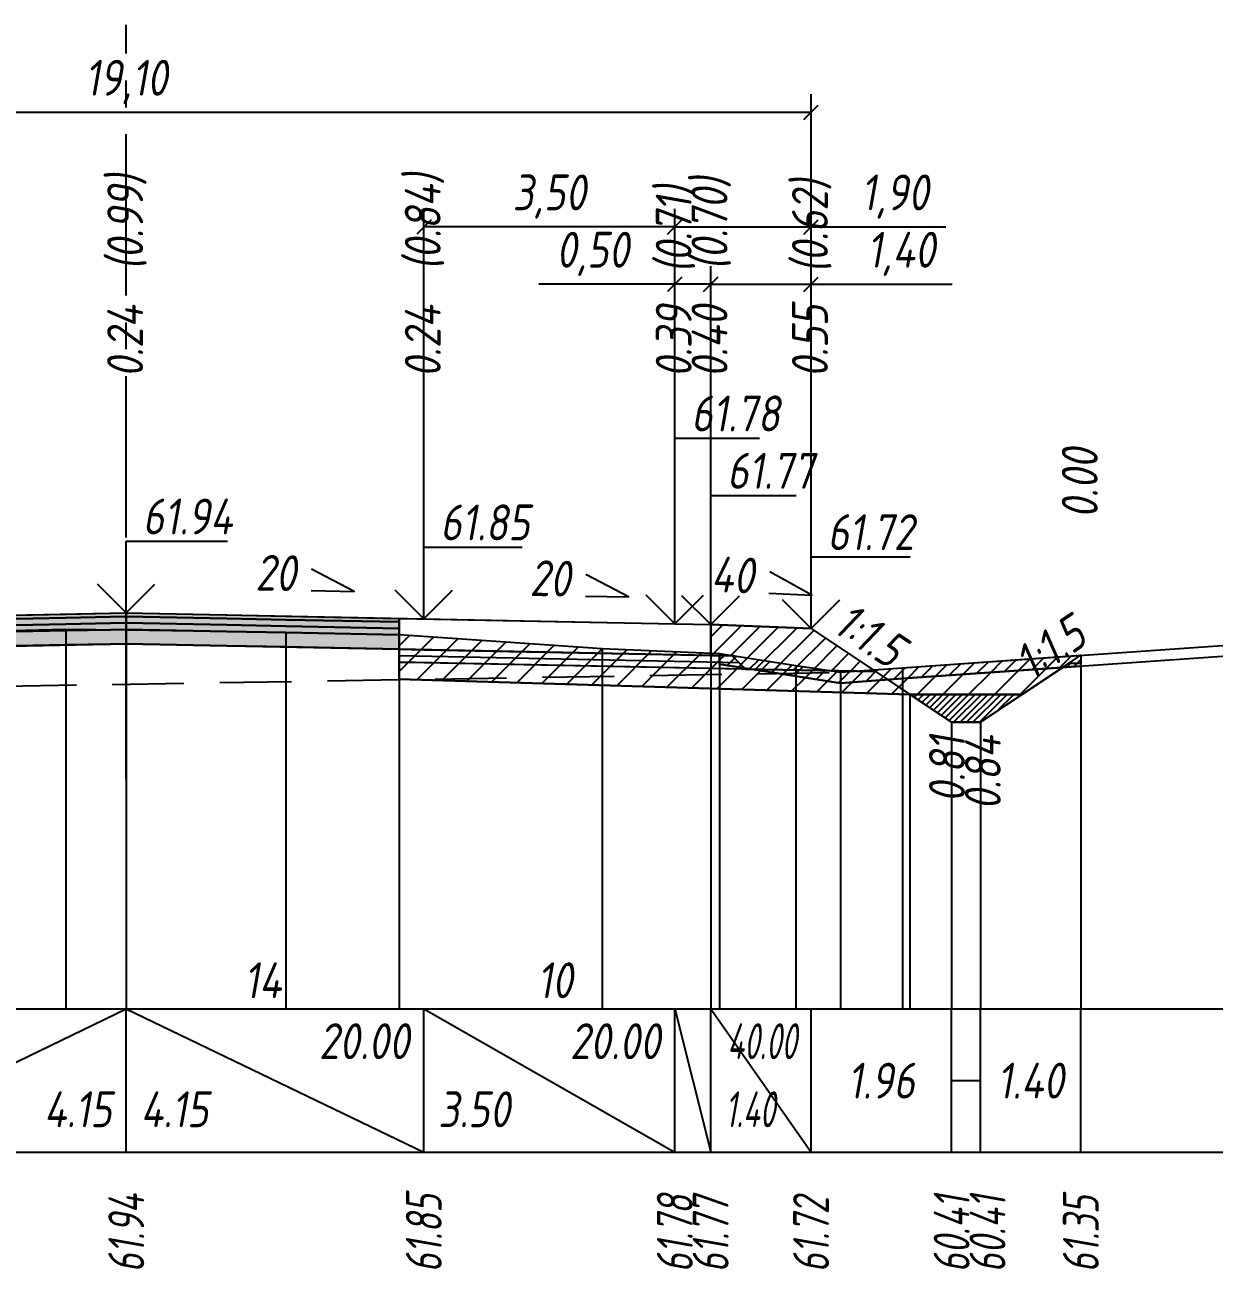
# Model space of a CAD drawing. Extents: x -717 to 1451, y -133302 to 233.
# Drawn here: x 152.8 to 235.8, y -49712.2 to -49625.3 of the extents above; entities that cross this region are included whole.
import ezdxf
from ezdxf.enums import TextEntityAlignment as Align

# ---------------------------------------------------------------- set-up
doc = ezdxf.new("R2010")
doc.units = 0
doc.linetypes.add('осевая2', pattern=[1.125, 0.75, -0.125, 0.125, -0.125])
doc.linetypes.add('штриховая', pattern=[0.75, 0.5, -0.25])
for name, color, linetype in [('Интерполированный поперечник', 2, 'Continuous'), ('Код_514', 1, 'Continuous'), ('Контур_0', 7, 'Continuous'), ('Контур_2521', 7, 'Continuous'), ('Контур_2564', 7, 'Continuous'), ('Контур_2660', 7, 'Continuous'), ('Контур_2665', 7, 'Continuous'), ('Контур_400', 7, 'Continuous'), ('Контур_508', 7, 'Continuous'), ('Контур_512', 7, 'Continuous'), ('Контур_513', 7, 'Continuous'), ('Контур_818', 7, 'Continuous'), ('Красный поперечник', 1, 'Continuous'), ('Объём_2501', 7, 'Continuous'), ('Объём_2564', 7, 'Continuous'), ('Объём_2650', 7, 'Continuous'), ('Объём_2660', 7, 'Continuous'), ('Объём_2661', 7, 'Continuous'), ('Объём_2662', 7, 'Continuous'), ('Объём_2663', 7, 'Continuous'), ('Объём_2664', 7, 'Continuous'), ('Объём_2665', 7, 'Continuous'), ('Объём_2666', 7, 'Continuous'), ('Объём_2667', 7, 'Continuous'), ('Объём_2668', 7, 'Continuous'), ('Объём_2669', 7, 'Continuous'), ('Объём_2675', 7, 'Continuous'), ('Объём_2753', 7, 'Continuous'), ('Ось', 1, 'осевая2'), ('Откосы', 7, 'Continuous'), ('Отметки покрытия', 7, 'Continuous'), ('Рабочие отметки', 7, 'Continuous'), ('Рабочие отметки доп.', 7, 'Continuous'), ('Слои выравнивания', 7, 'Continuous'), ('Таблица', 7, 'Continuous'), ('Уклоны проезжей части', 7, 'Continuous'), ('Черный поперечник', 3, 'Continuous')]:
    doc.layers.add(name, color=color, linetype=linetype)
for name, color, linetype, true_color in [('Контур_2540', 2, 'Continuous', 0xffff00), ('Контур_2560', 2, 'Continuous', 0xffff00), ('Контур_2561', 7, 'Continuous', 0xff8040), ('Контур_2562', 3, 'Continuous', 0x00ff00), ('Контур_2563', 7, 'Continuous', 0xff8000), ('Контур_2570', 7, 'Continuous', 0x80ff00), ('Контур_2725', 7, 'Continuous', 0x323232), ('Контур_2736', 4, 'Continuous', 0x00ffff), ('Контур_2737', 4, 'Continuous', 0x00ffff), ('Контур_2738', 4, 'Continuous', 0x00ffff), ('Контур_2739', 4, 'Continuous', 0x00ffff), ('Контур_2741', 4, 'Continuous', 0x00ffff), ('Контур_2742', 4, 'Continuous', 0x00ffff), ('Контур_2743', 4, 'Continuous', 0x00ffff), ('Контур_2744', 7, 'Continuous', 0xa4ffff), ('Контур_2745', 7, 'Continuous', 0xa4ffff), ('Контур_2747', 4, 'Continuous', 0x00ffff), ('Контур_2748', 4, 'Continuous', 0x00ffff), ('Контур_2749', 4, 'Continuous', 0x00ffff), ('Контур_2750', 4, 'Continuous', 0x00ffff), ('Контур_2751', 4, 'Continuous', 0x00ffff), ('Контур_2752', 4, 'Continuous', 0x00ffff), ('Контур_2760', 7, 'Continuous', 0x323232), ('Контур_2761', 7, 'Continuous', 0x323232), ('Контур_2762', 7, 'Continuous', 0x323232), ('Контур_2763', 7, 'Continuous', 0x323232), ('Контур_402', 7, 'Continuous', 0xff6464), ('Контур_703', 4, 'Continuous', 0x00ffff), ('Контур_705', 4, 'Continuous', 0x00ffff), ('Контур_707', 4, 'Continuous', 0x00ffff), ('Контур_720', 131, 'Continuous', 0xaaffff), ('Объём_2500', 7, 'Continuous', 0xc0c0c0), ('Объём_2520', 7, 'Continuous', 0x80ffff), ('Объём_2540', 2, 'Continuous', 0xffff00), ('Объём_2560', 2, 'Continuous', 0xffff00), ('Объём_2561', 7, 'Continuous', 0xff8040), ('Объём_2562', 3, 'Continuous', 0x00ff00), ('Объём_2563', 7, 'Continuous', 0xff8000), ('Объём_2570', 7, 'Continuous', 0x80ff00), ('Объём_2600', 7, 'Continuous', 0x808000), ('Объём_2620', 2, 'Continuous', 0xffff00), ('Объём_2746', 2, 'Continuous', 0xffff00)]:
    doc.layers.add(name, color=color, linetype=linetype, true_color=true_color)
doc.styles.get("Standard").update_dxf_attribs({"font": 'txt', "height": 2.5})
doc.styles.add('М', font='romand.shx', dxfattribs={"width": 0.8, "oblique": 10, "height": 2.5})
doc.dimstyles.new('ISO-25', dxfattribs={"dimtxt": 2.5, "dimasz": 2.5, "dimexe": 1.25, "dimexo": 0.625, "dimtad": 1, "dimtxsty": 'Standard', "dimcen": 2.5, "dimadec": 0, "dimazin": 0, "dimtfac": 1, "dimtmove": 0, "dimatfit": 3, "dimfxl": 1, "dimarcsym": 0})

# ---------------------------------------------------------------- blocks, each defined once
blk = doc.blocks.new('_Oblique')
at = {"color": 0, "linetype": 'ByBlock', "lineweight": -2}
blk.add_line((-0.5, -0.5), (0.5, 0.5), dxfattribs=at)
blk = doc.blocks.new('*D1178')
at = {"color": 0, "lineweight": -2, "transparency": 16777216}
for p, q in [((200.665, -49666.622), (200.665, -49642.182)), ((207.665, -49666.902), (207.665, -49642.182)), ((200.665, -49643.432), (207.665, -49643.432)), ((207.665, -49643.432), (217.495, -49643.432))]:
    blk.add_line(p, q, dxfattribs=at)
at = {"layer": 'Defpoints', "color": 0, "transparency": 16777216}
for p in [(207.665, -49643.432), (200.665, -49667.247), (207.665, -49667.527)]:
    blk.add_point(p, dxfattribs=at)
at = {"color": 0, "lineweight": -2, "transparency": 16777216, "rotation": 180}
blk.add_blockref('_Oblique', (200.665, -49643.432), dxfattribs=at)
at = {"color": 0, "lineweight": -2, "transparency": 16777216}
blk.add_blockref('_Oblique', (207.665, -49643.432), dxfattribs=at)
at = {"color": 0, "transparency": 16777216, "insert": (213.955, -49641.319), "char_height": 2.5, "width": 8.75, "attachment_point": 5, "style": 'М'}
blk.add_mtext('1,40', dxfattribs=at)
blk = doc.blocks.new('*D1180')
at = {"color": 0, "lineweight": -2, "transparency": 16777216}
for p, q in [((198.165, -49666.572), (198.165, -49642.182)), ((200.665, -49666.622), (200.665, -49642.182)), ((198.165, -49643.432), (188.679, -49643.432)), ((200.665, -49643.432), (198.165, -49643.432))]:
    blk.add_line(p, q, dxfattribs=at)
at = {"layer": 'Defpoints', "color": 0, "transparency": 16777216}
for p in [(200.665, -49643.432), (198.165, -49667.197), (200.665, -49667.247)]:
    blk.add_point(p, dxfattribs=at)
at = {"color": 0, "lineweight": -2, "transparency": 16777216, "rotation": 180}
blk.add_blockref('_Oblique', (198.165, -49643.432), dxfattribs=at)
at = {"color": 0, "lineweight": -2, "transparency": 16777216}
blk.add_blockref('_Oblique', (200.665, -49643.432), dxfattribs=at)
at = {"color": 0, "transparency": 16777216, "insert": (192.441, -49641.319), "char_height": 2.5, "width": 9.16667, "attachment_point": 5, "style": 'М'}
blk.add_mtext('0,50', dxfattribs=at)
blk = doc.blocks.new('*D1182')
at = {"color": 0, "lineweight": -2, "transparency": 16777216}
for p, q in [((180.665, -49666.222), (180.665, -49638.182)), ((198.165, -49666.572), (198.165, -49638.182)), ((198.165, -49639.432), (180.665, -49639.432))]:
    blk.add_line(p, q, dxfattribs=at)
at = {"layer": 'Defpoints', "color": 0, "transparency": 16777216}
for p in [(180.665, -49639.432), (180.665, -49666.847), (198.165, -49667.197)]:
    blk.add_point(p, dxfattribs=at)
at = {"color": 0, "lineweight": -2, "transparency": 16777216, "rotation": 180}
blk.add_blockref('_Oblique', (180.665, -49639.432), dxfattribs=at)
at = {"color": 0, "lineweight": -2, "transparency": 16777216}
blk.add_blockref('_Oblique', (198.165, -49639.432), dxfattribs=at)
at = {"color": 0, "transparency": 16777216, "insert": (189.415, -49637.319), "char_height": 2.5, "width": 9.58333, "attachment_point": 5, "style": 'М'}
blk.add_mtext('3,50', dxfattribs=at)
blk = doc.blocks.new('*D1183')
at = {"color": 0, "lineweight": -2, "transparency": 16777216}
for p, q in [((198.165, -49666.572), (198.165, -49638.182)), ((207.665, -49666.902), (207.665, -49638.182)), ((198.165, -49639.432), (207.665, -49639.432)), ((207.665, -49639.432), (217.057, -49639.432))]:
    blk.add_line(p, q, dxfattribs=at)
at = {"layer": 'Defpoints', "color": 0, "transparency": 16777216}
for p in [(198.165, -49639.432), (198.165, -49667.197), (207.665, -49667.527)]:
    blk.add_point(p, dxfattribs=at)
at = {"color": 0, "lineweight": -2, "transparency": 16777216, "rotation": 180}
blk.add_blockref('_Oblique', (198.165, -49639.432), dxfattribs=at)
at = {"color": 0, "lineweight": -2, "transparency": 16777216}
blk.add_blockref('_Oblique', (207.665, -49639.432), dxfattribs=at)
at = {"color": 0, "transparency": 16777216, "insert": (213.516, -49637.319), "char_height": 2.5, "width": 8.75, "attachment_point": 5, "style": 'М'}
blk.add_mtext('1,90', dxfattribs=at)
blk = doc.blocks.new('*D1185')
at = {"color": 0, "lineweight": -2, "transparency": 16777216}
for p, q in [((112.165, -49666.902), (112.165, -49630.182)), ((207.665, -49666.902), (207.665, -49630.182)), ((112.165, -49631.432), (207.665, -49631.432))]:
    blk.add_line(p, q, dxfattribs=at)
at = {"layer": 'Defpoints', "color": 0, "transparency": 16777216}
for p in [(207.665, -49631.432), (112.165, -49667.527), (207.665, -49667.527)]:
    blk.add_point(p, dxfattribs=at)
at = {"color": 0, "lineweight": -2, "transparency": 16777216, "rotation": 180}
blk.add_blockref('_Oblique', (112.165, -49631.432), dxfattribs=at)
at = {"color": 0, "lineweight": -2, "transparency": 16777216}
blk.add_blockref('_Oblique', (207.665, -49631.432), dxfattribs=at)
at = {"color": 0, "transparency": 16777216, "insert": (159.915, -49629.319), "char_height": 2.5, "width": 10.41667, "attachment_point": 5, "style": 'М'}
blk.add_mtext('19,10', dxfattribs=at)

msp = doc.modelspace()

# ---------------------------------------------------------------- hatches: boundary and pattern name
at = {"layer": 'Объём_2563'}
h = msp.add_hatch(dxfattribs=at)
h.set_pattern_fill('ANSI31', color=256, scale=0.3)
h.paths.add_polyline_path([(203.084, -49670.283), (202.165, -49669.364), (200.665, -49669.334), (200.665, -49667.184), (207.665, -49667.464), (212.165, -49670.464)])
at = {"layer": 'Объём_2570'}
h = msp.add_hatch(dxfattribs=at)
h.set_pattern_fill('ANSI31', color=256, scale=0.2)
h.paths.add_polyline_path([(226.478, -49670.077), (214.049, -49670.944), (209.71, -49671.263), (206.608, -49670.789), (201.285, -49669.948), (201.285, -49669.198), (206.608, -49670.039), (209.71, -49670.513), (214.049, -49670.194), (226.478, -49669.327)])
at = {"layer": 'Объём_2600'}
h = msp.add_hatch(dxfattribs=at)
h.set_pattern_fill('ANSI31', color=6, scale=0.4)
h.paths.add_polyline_path([(222.381, -49672.058), (214.557, -49672.058), (178.952, -49670.99), (178.952, -49667.866), (193.088, -49668.851), (201.285, -49669.198), (201.285, -49669.948), (206.608, -49670.789), (209.71, -49671.263), (214.049, -49670.944), (225.222, -49670.165)])
h = msp.add_hatch(dxfattribs=at)
h.set_pattern_fill('HONEY', color=5, scale=0.3)
h.paths.add_polyline_path([(225.222, -49670.165), (226.478, -49669.327), (226.478, -49670.077)])
at = {"layer": 'Объём_2620'}
h = msp.add_hatch(dxfattribs=at)
h.set_pattern_fill('ANSI31', color=2, scale=0.1)
h.paths.add_polyline_path([(214.557, -49672.058), (222.381, -49672.058), (219.469, -49674), (217.469, -49674)])
at = {"layer": 'Слои выравнивания'}
for color, points in [(2, [(133.176, -49666.904), (139.165, -49666.784), (140.715, -49666.753), (155.692, -49666.454), (158.812, -49666.391), (159.915, -49666.369), (159.915, -49666.619), (158.812, -49666.641), (155.692, -49666.704), (140.715, -49667.003), (139.165, -49667.034), (133.176, -49667.154)]), (2, [(159.915, -49666.369), (166.922, -49666.509), (171.038, -49666.592), (178.952, -49666.75), (178.952, -49667), (171.038, -49666.842), (166.922, -49666.759), (159.915, -49666.619)]), (3, [(133.176, -49667.154), (139.165, -49667.034), (140.715, -49667.003), (155.692, -49666.704), (158.812, -49666.641), (159.915, -49666.619), (159.915, -49667.069), (158.812, -49667.091), (155.692, -49667.154), (140.715, -49667.453), (139.165, -49667.484), (133.176, -49667.604)]), (4, [(133.176, -49667.604), (139.165, -49667.484), (140.715, -49667.453), (155.692, -49667.154), (158.812, -49667.091), (159.915, -49667.069), (159.915, -49667.519), (158.812, -49667.541), (155.692, -49667.604), (140.715, -49667.903), (139.165, -49667.934), (133.176, -49668.054)]), (3, [(159.915, -49666.619), (166.922, -49666.759), (171.038, -49666.842), (178.952, -49667), (178.952, -49667.45), (171.038, -49667.292), (166.922, -49667.209), (159.915, -49667.069)]), (4, [(159.915, -49667.069), (166.922, -49667.209), (171.038, -49667.292), (178.952, -49667.45), (178.952, -49667.9), (171.038, -49667.742), (166.922, -49667.659), (159.915, -49667.519)]), (5, [(133.176, -49668.054), (139.165, -49667.934), (140.715, -49667.903), (155.692, -49667.604), (158.812, -49667.541), (159.915, -49667.519), (159.915, -49668.519), (158.812, -49668.541), (155.692, -49668.604), (140.715, -49668.903), (139.165, -49668.934), (133.176, -49669.054)]), (5, [(159.915, -49667.519), (166.922, -49667.659), (171.038, -49667.742), (178.952, -49667.9), (178.952, -49668.9), (171.038, -49668.742), (166.922, -49668.659), (159.915, -49668.519)])]:
    msp.add_hatch(color=color, dxfattribs=at).paths.add_polyline_path(points)

# ---------------------------------------------------------------- linework, layer by layer
at = {"layer": 'Интерполированный поперечник', "linetype": 'штриховая', "ltscale": 10, "flags": 128}
msp.add_lwpolyline([(91.448, -49672.465), (209.71, -49670.513)], dxfattribs=at)
at = {"layer": 'Код_514'}
for p, q in [((139.165, -49704), (159.915, -49694)), ((159.915, -49704), (159.915, -49694)), ((159.915, -49694), (180.665, -49704)), ((180.665, -49704), (180.665, -49694)), ((180.665, -49694), (198.165, -49704)), ((198.165, -49704), (198.165, -49694)), ((198.165, -49694), (200.665, -49704)), ((200.665, -49704), (200.665, -49694)), ((200.665, -49694), (207.665, -49704)), ((207.665, -49704), (207.665, -49694)), ((217.469, -49704), (217.469, -49694)), ((219.469, -49704), (219.469, -49694)), ((226.478, -49704), (226.478, -49694)), ((217.469, -49699), (219.469, -49699))]:
    msp.add_line(p, q, dxfattribs=at)
at = {"layer": 'Контур_0', "flags": 128}
for points in [[(178.952, -49666.75), (200.665, -49667.184), (200.665, -49669.334), (178.952, -49668.9), (178.952, -49666.75), (178.952, -49666.75)], [(207.665, -49667.464), (211.987, -49670.345), (211.987, -49670.345), (211.987, -49670.345), (211.987, -49670.345), (211.987, -49670.345), (211.987, -49670.345), (211.987, -49670.345), (211.987, -49670.345), (211.987, -49670.345), (211.987, -49670.345), (211.987, -49670.345), (211.987, -49670.345), (211.987, -49670.345), (211.987, -49670.345), (217.469, -49674)], [(207.665, -49667.464), (211.987, -49670.345), (211.987, -49670.345), (211.987, -49670.345), (211.987, -49670.345), (211.987, -49670.345), (211.987, -49670.345), (211.987, -49670.345), (211.987, -49670.345), (211.987, -49670.345), (211.987, -49670.345), (211.987, -49670.345), (211.987, -49670.345), (211.987, -49670.345), (211.987, -49670.345), (217.469, -49674), (219.469, -49674), (226.478, -49669.327), (226.478, -49669.327), (226.478, -49669.327), (226.478, -49669.327), (226.478, -49669.327), (226.478, -49669.327), (226.478, -49669.327), (226.478, -49669.327), (226.478, -49669.327), (226.478, -49669.327), (226.478, -49669.327), (226.478, -49669.327), (226.478, -49669.327)], [(180.665, -49668.934), (202.165, -49669.364), (203.084, -49670.283), (178.952, -49669.8), (178.952, -49668.9), (180.665, -49668.934), (180.665, -49668.934)], [(200.665, -49669.334), (202.165, -49669.364), (203.084, -49670.283), (212.165, -49670.464)]]:
    msp.add_lwpolyline(points, dxfattribs=at)
at = {"layer": 'Контур_2521', "color": 250, "flags": 128}
msp.add_lwpolyline([(178.952, -49669.35), (202.625, -49669.823)], dxfattribs=at)
at = {"layer": 'Контур_2540', "flags": 128}
msp.add_lwpolyline([(180.665, -49669.834), (212.165, -49670.464), (214.557, -49672.058), (178.952, -49670.99), (178.952, -49669.8), (180.665, -49669.834), (180.665, -49669.834)], dxfattribs=at)
at = {"layer": 'Контур_2560', "flags": 128}
msp.add_lwpolyline([(200.665, -49667.184), (207.665, -49667.464), (207.665, -49667.464), (207.665, -49667.464)], dxfattribs=at)
at = {"layer": 'Контур_2561', "flags": 128}
msp.add_lwpolyline([(200.665, -49667.184), (200.665, -49667.184), (207.665, -49667.464), (207.665, -49667.464), (200.665, -49667.184)], dxfattribs=at)
at = {"layer": 'Контур_2562', "flags": 128}
msp.add_lwpolyline([(207.665, -49667.464), (207.665, -49667.464), (207.665, -49667.464), (207.665, -49667.464), (207.665, -49667.464)], dxfattribs=at)
at = {"layer": 'Контур_2563', "flags": 128}
msp.add_lwpolyline([(203.084, -49670.283), (202.165, -49669.364), (200.665, -49669.334), (200.665, -49667.184), (207.665, -49667.464), (212.165, -49670.464), (203.084, -49670.283), (203.084, -49670.283)], dxfattribs=at)
at = {"layer": 'Контур_2564', "flags": 128}
msp.add_lwpolyline([(200.665, -49667.184), (207.665, -49667.464)], dxfattribs=at)
at = {"layer": 'Контур_2570', "flags": 128}
msp.add_lwpolyline([(80, -49673.314), (80.41, -49673.296), (82.025, -49673.382), (91.448, -49673.215), (91.448, -49673.215), (102.153, -49671.299), (109.483, -49670.099), (109.483, -49669.349), (117.51, -49668.831), (133.176, -49668.054), (140.715, -49667.875), (155.692, -49667.496), (159.915, -49667.557), (171.038, -49667.719), (178.952, -49667.866), (193.088, -49668.851), (201.285, -49669.198), (201.285, -49669.948), (206.608, -49670.789), (209.71, -49671.263), (209.71, -49671.263), (214.049, -49670.944), (243.672, -49668.879), (251.478, -49668.562)], dxfattribs=at)
at = {"layer": 'Контур_2660', "flags": 128}
msp.add_lwpolyline([(178.952, -49670.99), (214.557, -49672.058)], dxfattribs=at)
at = {"layer": 'Контур_2665', "flags": 128}
msp.add_lwpolyline([(207.665, -49667.464), (207.665, -49667.464)], dxfattribs=at)
at = {"layer": 'Контур_2725', "flags": 128}
msp.add_lwpolyline([(133.176, -49669.054), (139.165, -49668.934), (140.715, -49668.903), (155.692, -49668.604), (158.812, -49668.541), (159.915, -49668.519), (166.922, -49668.659), (171.038, -49668.742), (178.952, -49668.9)], dxfattribs=at)
at = {"layer": 'Контур_2736', "flags": 128}
for points in [[(207.665, -49667.464), (211.987, -49670.345)], [(211.987, -49670.345), (217.469, -49674)]]:
    msp.add_lwpolyline(points, dxfattribs=at)
at = {"layer": 'Контур_2737', "flags": 128}
msp.add_lwpolyline([(211.987, -49670.345), (211.987, -49670.345)], dxfattribs=at)
at = {"layer": 'Контур_2738', "flags": 128}
msp.add_lwpolyline([(211.987, -49670.345), (211.987, -49670.345)], dxfattribs=at)
at = {"layer": 'Контур_2739', "flags": 128}
msp.add_lwpolyline([(211.987, -49670.345), (211.987, -49670.345)], dxfattribs=at)
at = {"layer": 'Контур_2741', "flags": 128}
msp.add_lwpolyline([(226.478, -49669.327), (226.478, -49669.327)], dxfattribs=at)
at = {"layer": 'Контур_2742', "flags": 128}
msp.add_lwpolyline([(226.478, -49669.327), (226.478, -49669.327)], dxfattribs=at)
at = {"layer": 'Контур_2743', "flags": 128}
msp.add_lwpolyline([(226.478, -49669.327), (226.478, -49669.327)], dxfattribs=at)
at = {"layer": 'Контур_2744', "flags": 128}
msp.add_lwpolyline([(226.478, -49669.327), (226.478, -49669.327)], dxfattribs=at)
msp.add_lwpolyline([(226.478, -49669.327), (226.478, -49669.327)], dxfattribs=at)
msp.add_lwpolyline([(226.478, -49669.327), (226.478, -49669.327)], dxfattribs=at)
msp.add_lwpolyline([(226.478, -49669.327), (226.478, -49669.327)], dxfattribs=at)
msp.add_lwpolyline([(226.478, -49669.327), (226.478, -49669.327)], dxfattribs=at)
msp.add_lwpolyline([(226.478, -49669.327), (226.478, -49669.327)], dxfattribs=at)
at = {"layer": 'Контур_2745', "flags": 128}
msp.add_lwpolyline([(211.987, -49670.345), (211.987, -49670.345)], dxfattribs=at)
msp.add_lwpolyline([(211.987, -49670.345), (211.987, -49670.345)], dxfattribs=at)
msp.add_lwpolyline([(211.987, -49670.345), (211.987, -49670.345)], dxfattribs=at)
msp.add_lwpolyline([(211.987, -49670.345), (211.987, -49670.345)], dxfattribs=at)
msp.add_lwpolyline([(211.987, -49670.345), (211.987, -49670.345)], dxfattribs=at)
msp.add_lwpolyline([(211.987, -49670.345), (211.987, -49670.345)], dxfattribs=at)
at = {"layer": 'Контур_2747', "flags": 128}
msp.add_lwpolyline([(211.987, -49670.345), (211.987, -49670.345)], dxfattribs=at)
at = {"layer": 'Контур_2748', "flags": 128}
msp.add_lwpolyline([(211.987, -49670.345), (211.987, -49670.345)], dxfattribs=at)
at = {"layer": 'Контур_2749', "flags": 128}
msp.add_lwpolyline([(211.987, -49670.345), (211.987, -49670.345)], dxfattribs=at)
at = {"layer": 'Контур_2750', "flags": 128}
msp.add_lwpolyline([(226.478, -49669.327), (226.478, -49669.327)], dxfattribs=at)
at = {"layer": 'Контур_2751', "flags": 128}
msp.add_lwpolyline([(226.478, -49669.327), (226.478, -49669.327)], dxfattribs=at)
at = {"layer": 'Контур_2752', "flags": 128}
msp.add_lwpolyline([(226.478, -49669.327), (226.478, -49669.327)], dxfattribs=at)
at = {"layer": 'Контур_2760', "flags": 128}
msp.add_lwpolyline([(133.176, -49666.904), (139.165, -49666.784), (140.715, -49666.753), (155.692, -49666.454), (158.812, -49666.391), (159.915, -49666.369), (166.922, -49666.509), (171.038, -49666.592), (178.952, -49666.75)], dxfattribs=at)
at = {"layer": 'Контур_2761', "flags": 128}
msp.add_lwpolyline([(133.176, -49667.154), (139.165, -49667.034), (140.715, -49667.003), (155.692, -49666.704), (158.812, -49666.641), (159.915, -49666.619), (166.922, -49666.759), (171.038, -49666.842), (178.952, -49667)], dxfattribs=at)
at = {"layer": 'Контур_2762', "flags": 128}
msp.add_lwpolyline([(133.176, -49667.604), (139.165, -49667.484), (140.715, -49667.453), (155.692, -49667.154), (158.812, -49667.091), (159.915, -49667.069), (166.922, -49667.209), (171.038, -49667.292), (178.952, -49667.45)], dxfattribs=at)
at = {"layer": 'Контур_2763', "flags": 128}
msp.add_lwpolyline([(133.176, -49668.054), (139.165, -49667.934), (140.715, -49667.903), (155.692, -49667.604), (158.812, -49667.541), (159.915, -49667.519), (166.922, -49667.659), (171.038, -49667.742), (178.952, -49667.9)], dxfattribs=at)
at = {"layer": 'Контур_400', "flags": 128}
for points in [[(119.165, -49667.184), (121.665, -49667.134), (121.665, -49667.134), (121.665, -49667.134), (121.665, -49667.134), (121.665, -49667.134), (121.665, -49667.134), (139.165, -49666.784), (159.915, -49666.369)], [(159.915, -49666.369), (180.665, -49666.784), (198.165, -49667.134), (198.165, -49667.134), (198.165, -49667.134), (198.165, -49667.134), (198.165, -49667.134), (198.165, -49667.134), (200.665, -49667.184)]]:
    msp.add_lwpolyline(points, dxfattribs=at)
at = {"layer": 'Контур_402', "flags": 128}
msp.add_lwpolyline([(105.274, -49672.058), (133.176, -49671.221), (133.176, -49669.054), (159.915, -49668.519), (178.952, -49668.9), (178.952, -49670.99), (214.557, -49672.058)], dxfattribs=at)
at = {"layer": 'Контур_508', "flags": 128}
msp.add_lwpolyline([(105, -49672.241), (105.274, -49672.058), (133.176, -49671.221), (133.176, -49669.054), (159.915, -49668.519), (178.952, -49668.9), (178.952, -49670.99), (214.557, -49672.058), (217.469, -49674), (219.469, -49674), (226.478, -49669.327)], dxfattribs=at)
at = {"layer": 'Контур_512', "flags": 128}
msp.add_lwpolyline([(178.952, -49670.99), (214.557, -49672.058), (217.469, -49674), (219.469, -49674), (226.478, -49669.327)], dxfattribs=at)
at = {"layer": 'Контур_513', "flags": 128}
msp.add_lwpolyline([(105, -49672.241), (105.274, -49672.058), (133.176, -49671.221), (133.176, -49669.054), (159.915, -49668.519), (178.952, -49668.9), (178.952, -49670.99), (214.557, -49672.058), (217.469, -49674), (219.469, -49674), (226.478, -49669.327)], dxfattribs=at)
at = {"layer": 'Контур_703', "flags": 128}
msp.add_lwpolyline([(207.665, -49667.464), (211.987, -49670.345)], dxfattribs=at)
at = {"layer": 'Контур_705', "flags": 128}
msp.add_lwpolyline([(211.987, -49670.345), (211.987, -49670.345)], dxfattribs=at)
at = {"layer": 'Контур_707', "flags": 128}
msp.add_lwpolyline([(219.469, -49674), (226.478, -49669.327)], dxfattribs=at)
at = {"layer": 'Контур_720', "flags": 128}
msp.add_lwpolyline([(217.469, -49674), (219.469, -49674)], dxfattribs=at)
at = {"layer": 'Контур_818', "flags": 128}
msp.add_lwpolyline([(105, -49670.833), (109.483, -49670.099), (109.483, -49669.349), (117.51, -49668.831), (133.176, -49668.054), (140.715, -49667.875), (155.692, -49667.496), (159.915, -49667.557), (171.038, -49667.719), (178.952, -49667.866), (193.088, -49668.851), (201.285, -49669.198), (201.285, -49669.948), (206.608, -49670.789), (209.71, -49671.263), (209.71, -49671.263), (214.049, -49670.944), (226.478, -49670.077)], dxfattribs=at)
at = {"layer": 'Красный поперечник'}
for p, q in [((139.165, -49666.784), (159.915, -49666.369)), ((159.915, -49666.369), (180.665, -49666.784)), ((180.665, -49666.784), (198.165, -49667.134)), ((198.165, -49667.134), (200.665, -49667.184)), ((200.665, -49667.184), (207.665, -49667.464)), ((207.665, -49667.464), (217.469, -49674)), ((219.469, -49674), (226.478, -49669.327)), ((226.478, -49669.327), (226.478, -49694)), ((178.952, -49670.99), (178.952, -49694)), ((214.557, -49672.058), (214.557, -49694)), ((217.469, -49674), (217.469, -49694)), ((217.469, -49674), (219.469, -49674)), ((219.469, -49674), (219.469, -49694))]:
    msp.add_line(p, q, dxfattribs=at)
at = {"layer": 'Объём_2500', "flags": 128}
msp.add_lwpolyline([(178.952, -49666.75), (200.665, -49667.184), (200.665, -49669.334), (178.952, -49668.9), (178.952, -49666.75), (178.952, -49666.75)], dxfattribs=at)
at = {"layer": 'Объём_2501', "flags": 128}
for points in [[(119.165, -49667.184), (121.665, -49667.134), (121.665, -49667.134), (121.665, -49667.134), (121.665, -49667.134), (121.665, -49667.134), (121.665, -49667.134), (139.165, -49666.784), (159.915, -49666.369)], [(159.915, -49666.369), (180.665, -49666.784), (198.165, -49667.134), (198.165, -49667.134), (198.165, -49667.134), (198.165, -49667.134), (198.165, -49667.134), (198.165, -49667.134), (200.665, -49667.184)]]:
    msp.add_lwpolyline(points, dxfattribs=at)
at = {"layer": 'Объём_2520', "color": 250, "flags": 128}
msp.add_lwpolyline([(180.665, -49668.934), (202.165, -49669.364), (203.084, -49670.283), (178.952, -49669.8), (178.952, -49668.9), (180.665, -49668.934), (180.665, -49668.934)], dxfattribs=at)
at = {"layer": 'Объём_2540', "flags": 128}
msp.add_lwpolyline([(180.665, -49669.834), (212.165, -49670.464), (214.557, -49672.058), (178.952, -49670.99), (178.952, -49669.8), (180.665, -49669.834), (180.665, -49669.834)], dxfattribs=at)
at = {"layer": 'Объём_2560', "flags": 128}
msp.add_lwpolyline([(200.665, -49667.184), (207.665, -49667.464), (207.665, -49667.464), (207.665, -49667.464)], dxfattribs=at)
at = {"layer": 'Объём_2561', "flags": 128}
msp.add_lwpolyline([(200.665, -49667.184), (200.665, -49667.184), (207.665, -49667.464), (207.665, -49667.464), (200.665, -49667.184)], dxfattribs=at)
at = {"layer": 'Объём_2562', "flags": 128}
msp.add_lwpolyline([(207.665, -49667.464), (207.665, -49667.464), (207.665, -49667.464), (207.665, -49667.464), (207.665, -49667.464)], dxfattribs=at)
at = {"layer": 'Объём_2563', "color": 250, "flags": 128}
msp.add_lwpolyline([(203.084, -49670.283), (202.165, -49669.364), (200.665, -49669.334), (200.665, -49667.184), (207.665, -49667.464), (212.165, -49670.464), (203.084, -49670.283), (203.084, -49670.283)], dxfattribs=at)
at = {"layer": 'Объём_2564', "flags": 128}
msp.add_lwpolyline([(200.665, -49667.184), (207.665, -49667.464)], dxfattribs=at)
at = {"layer": 'Объём_2570', "flags": 128}
msp.add_lwpolyline([(226.478, -49670.077), (214.049, -49670.944), (209.71, -49671.263), (206.608, -49670.789), (201.285, -49669.948), (201.285, -49669.198), (206.608, -49670.039), (209.71, -49670.513), (214.049, -49670.194), (226.478, -49669.327), (226.478, -49670.077), (226.478, -49670.077)], dxfattribs=at)
at = {"layer": 'Объём_2600', "color": 5, "flags": 128}
msp.add_lwpolyline([(225.222, -49670.165), (226.478, -49669.327), (226.478, -49670.077), (225.222, -49670.165), (225.222, -49670.165)], dxfattribs=at)
at = {"layer": 'Объём_2620', "flags": 128}
msp.add_lwpolyline([(214.557, -49672.058), (222.381, -49672.058), (219.469, -49674), (217.469, -49674), (214.557, -49672.058), (214.557, -49672.058)], dxfattribs=at)
at = {"layer": 'Объём_2650', "color": 6, "flags": 128}
msp.add_lwpolyline([(222.381, -49672.058), (214.557, -49672.058), (178.952, -49670.99), (178.952, -49667.866), (193.088, -49668.851), (201.285, -49669.198), (201.285, -49669.948), (206.608, -49670.789), (209.71, -49671.263), (214.049, -49670.944), (225.222, -49670.165), (222.381, -49672.058), (222.381, -49672.058)], dxfattribs=at)
at = {"layer": 'Объём_2660', "flags": 128}
msp.add_lwpolyline([(178.952, -49670.99), (214.557, -49672.058)], dxfattribs=at)
at = {"layer": 'Объём_2661', "flags": 128}
msp.add_lwpolyline([(207.665, -49667.464), (211.987, -49670.345), (214.557, -49672.058)], dxfattribs=at)
at = {"layer": 'Объём_2662', "flags": 128}
msp.add_lwpolyline([(222.381, -49672.058), (226.478, -49669.327)], dxfattribs=at)
at = {"layer": 'Объём_2663', "flags": 128}
for points in [[(214.557, -49672.058), (217.469, -49674)], [(219.469, -49674), (222.381, -49672.058)]]:
    msp.add_lwpolyline(points, dxfattribs=at)
at = {"layer": 'Объём_2664', "flags": 128}
msp.add_lwpolyline([(217.469, -49674), (219.469, -49674)], dxfattribs=at)
at = {"layer": 'Объём_2665', "flags": 128}
msp.add_lwpolyline([(207.665, -49667.464), (207.665, -49667.464)], dxfattribs=at)
at = {"layer": 'Объём_2666', "flags": 128}
for points in [[(207.665, -49667.464), (211.987, -49670.345)], [(211.987, -49670.345), (214.557, -49672.058)]]:
    msp.add_lwpolyline(points, dxfattribs=at)
at = {"layer": 'Объём_2667', "flags": 128}
for points in [[(226.478, -49669.327), (226.478, -49669.327)], [(211.987, -49670.345), (211.987, -49670.345)]]:
    msp.add_lwpolyline(points, dxfattribs=at)
at = {"layer": 'Объём_2668', "flags": 128}
for points in [[(226.478, -49669.327), (226.478, -49669.327)], [(211.987, -49670.345), (211.987, -49670.345)]]:
    msp.add_lwpolyline(points, dxfattribs=at)
at = {"layer": 'Объём_2669', "flags": 128}
for points in [[(226.478, -49669.327), (226.478, -49669.327)], [(211.987, -49670.345), (211.987, -49670.345)]]:
    msp.add_lwpolyline(points, dxfattribs=at)
at = {"layer": 'Объём_2675', "flags": 128}
for points in [[(226.478, -49669.327), (226.478, -49669.327)], [(226.478, -49669.327), (226.478, -49669.327)], [(226.478, -49669.327), (226.478, -49669.327)], [(226.478, -49669.327), (226.478, -49669.327)], [(226.478, -49669.327), (226.478, -49669.327)], [(226.478, -49669.327), (226.478, -49669.327)], [(211.987, -49670.345), (211.987, -49670.345)], [(211.987, -49670.345), (211.987, -49670.345)], [(211.987, -49670.345), (211.987, -49670.345)], [(211.987, -49670.345), (211.987, -49670.345)], [(211.987, -49670.345), (211.987, -49670.345)], [(211.987, -49670.345), (211.987, -49670.345)]]:
    msp.add_lwpolyline(points, dxfattribs=at)
at = {"layer": 'Объём_2746', "flags": 128}
msp.add_lwpolyline([(201.285, -49669.948), (206.608, -49670.789), (209.71, -49671.263), (213, -49671.021), (214.557, -49672.058), (178.952, -49670.99), (178.952, -49667.866), (193.088, -49668.851), (201.285, -49669.198), (201.285, -49669.948), (201.285, -49669.948)], dxfattribs=at)
at = {"layer": 'Объём_2753', "flags": 128}
msp.add_lwpolyline([(178.952, -49666.75), (178.952, -49666.75)], dxfattribs=at)
at = {"layer": 'Ось', "ltscale": 15}
msp.add_line((159.915, -49677.971), (159.915, -49625.34), dxfattribs=at)
at = {"layer": 'Откосы', "color": 1, "flags": 128}
for points in [[(172.804, -49664.81), (175.803, -49664.87), (172.834, -49663.31)], [(191.929, -49665.192), (194.928, -49665.252), (191.959, -49663.693)], [(204.72, -49664.999), (207.718, -49665.119), (204.78, -49663.5)]]:
    msp.add_lwpolyline(points, dxfattribs=at)
at = {"layer": 'Отметки покрытия', "color": 1}
for p, q in [((198.165, -49667.134), (198.165, -49654.184)), ((198.165, -49654.184), (204.065, -49654.184)), ((200.665, -49667.184), (200.665, -49658.184)), ((200.665, -49658.184), (206.615, -49658.184)), ((159.915, -49666.369), (159.915, -49661.369)), ((159.915, -49661.369), (166.965, -49661.369)), ((180.665, -49666.784), (180.665, -49661.784)), ((180.665, -49661.784), (187.515, -49661.784)), ((207.665, -49667.464), (207.665, -49662.464)), ((207.665, -49662.464), (214.565, -49662.464)), ((159.915, -49666.369), (157.915, -49664.369)), ((159.915, -49666.369), (161.915, -49664.369)), ((180.665, -49666.784), (178.665, -49664.784)), ((180.665, -49666.784), (182.665, -49664.784)), ((198.165, -49667.134), (196.165, -49665.134)), ((198.165, -49667.134), (200.165, -49665.134)), ((200.665, -49667.184), (198.665, -49665.184)), ((200.665, -49667.184), (202.665, -49665.184)), ((207.665, -49667.464), (205.665, -49665.464)), ((207.665, -49667.464), (209.665, -49665.464))]:
    msp.add_line(p, q, dxfattribs=at)
at = {"layer": 'Слои выравнивания'}
for p, q in [((159.915, -49666.369), (159.915, -49694)), ((178.952, -49666.75), (178.952, -49694)), ((200.665, -49667.184), (200.665, -49694))]:
    msp.add_line(p, q, dxfattribs=at)
at = {"layer": 'Слои выравнивания', "color": 2, "flags": 128}
for points in [[(133.176, -49666.904), (139.165, -49666.784), (140.715, -49666.753), (155.692, -49666.454), (158.812, -49666.391), (159.915, -49666.369), (159.915, -49666.619), (158.812, -49666.641), (155.692, -49666.704), (140.715, -49667.003), (139.165, -49667.034), (133.176, -49667.154)], [(159.915, -49666.369), (166.922, -49666.509), (171.038, -49666.592), (178.952, -49666.75), (178.952, -49667), (171.038, -49666.842), (166.922, -49666.759), (159.915, -49666.619)]]:
    msp.add_lwpolyline(points, close=True, dxfattribs=at)
at = {"layer": 'Слои выравнивания', "color": 3, "flags": 128}
for points in [[(133.176, -49667.154), (139.165, -49667.034), (140.715, -49667.003), (155.692, -49666.704), (158.812, -49666.641), (159.915, -49666.619), (159.915, -49667.069), (158.812, -49667.091), (155.692, -49667.154), (140.715, -49667.453), (139.165, -49667.484), (133.176, -49667.604)], [(159.915, -49666.619), (166.922, -49666.759), (171.038, -49666.842), (178.952, -49667), (178.952, -49667.45), (171.038, -49667.292), (166.922, -49667.209), (159.915, -49667.069)]]:
    msp.add_lwpolyline(points, close=True, dxfattribs=at)
at = {"layer": 'Слои выравнивания', "color": 4, "flags": 128}
for points in [[(133.176, -49667.604), (139.165, -49667.484), (140.715, -49667.453), (155.692, -49667.154), (158.812, -49667.091), (159.915, -49667.069), (159.915, -49667.519), (158.812, -49667.541), (155.692, -49667.604), (140.715, -49667.903), (139.165, -49667.934), (133.176, -49668.054)], [(159.915, -49667.069), (166.922, -49667.209), (171.038, -49667.292), (178.952, -49667.45), (178.952, -49667.9), (171.038, -49667.742), (166.922, -49667.659), (159.915, -49667.519)]]:
    msp.add_lwpolyline(points, close=True, dxfattribs=at)
at = {"layer": 'Слои выравнивания', "color": 5, "flags": 128}
for points in [[(133.176, -49668.054), (139.165, -49667.934), (140.715, -49667.903), (155.692, -49667.604), (158.812, -49667.541), (159.915, -49667.519), (159.915, -49668.519), (158.812, -49668.541), (155.692, -49668.604), (140.715, -49668.903), (139.165, -49668.934), (133.176, -49669.054)], [(159.915, -49667.519), (166.922, -49667.659), (171.038, -49667.742), (178.952, -49667.9), (178.952, -49668.9), (171.038, -49668.742), (166.922, -49668.659), (159.915, -49668.519)]]:
    msp.add_lwpolyline(points, close=True, dxfattribs=at)
at = {"layer": 'Таблица'}
for p, q in [((80, -49694), (251.478, -49694)), ((80, -49704), (251.478, -49704))]:
    msp.add_line(p, q, dxfattribs=at)
at = {"layer": 'Черный поперечник', "color": 7}
for p, q in [((155.692, -49667.496), (155.692, -49694)), ((159.915, -49667.557), (159.915, -49694)), ((171.038, -49667.719), (171.038, -49694)), ((178.952, -49667.866), (178.952, -49694)), ((193.088, -49668.851), (193.088, -49694)), ((201.285, -49669.198), (201.285, -49694)), ((206.608, -49670.039), (206.608, -49694)), ((209.71, -49670.513), (209.71, -49694)), ((214.049, -49670.194), (214.049, -49694))]:
    msp.add_line(p, q, dxfattribs=at)
at = {"layer": 'Черный поперечник', "flags": 128}
msp.add_lwpolyline([(80, -49672.564), (80.41, -49672.546), (82.025, -49672.632), (91.448, -49672.465), (102.153, -49670.549), (109.483, -49669.349), (117.51, -49668.831), (133.176, -49668.054), (140.715, -49667.875), (155.692, -49667.496), (159.915, -49667.557), (171.038, -49667.719), (178.952, -49667.866), (193.088, -49668.851), (201.285, -49669.198), (206.608, -49670.039), (209.71, -49670.513), (214.049, -49670.194), (243.672, -49668.129), (251.478, -49667.812)], dxfattribs=at)

# ---------------------------------------------------------------- texts
at = {"layer": 'Код_514', "style": 'М', "oblique": 10}
for s, width, p in [('20.00', 0.8, (179.665, -49695)), ('20.00', 0.8, (197.165, -49695)), ('40.00', 0.6, (206.665, -49695))]:
    msp.add_text(s, height=2.5, dxfattribs=dict(at, width=width)).set_placement(p, align=Align.TOP_RIGHT)
at = {"layer": 'Код_514', "style": 'М', "oblique": 10, "width": 0.8}
for s, p in [('1.96', (212.567, -49699)), ('1.40', (222.974, -49699))]:
    msp.add_text(s, height=2.5, dxfattribs=at).set_placement(p, align=Align.MIDDLE_CENTER)
msp.add_text('4.15', height=2.5, dxfattribs=at).set_placement((158.915, -49703), align=Align.BOTTOM_RIGHT)
at = {"layer": 'Код_514', "style": 'М', "oblique": 10}
for s, width, p in [('4.15', 0.8, (160.915, -49703)), ('3.50', 0.8, (181.665, -49703)), ('1.40', 0.6, (201.665, -49703))]:
    msp.add_text(s, height=2.5, dxfattribs=dict(at, width=width)).set_placement(p, align=Align.BOTTOM_LEFT)
at = {"layer": 'Код_514', "style": 'М', "oblique": 10, "width": 0.7}
for s, p in [('61.94', (159.915, -49712.382)), ('61.85', (180.665, -49712.382)), ('61.78', (198.165, -49712.382)), ('61.77', (200.665, -49712.382)), ('61.72', (207.665, -49712.382)), ('60.41', (217.469, -49712.382)), ('60.41', (219.969, -49712.382)), ('61.35', (226.478, -49712.382))]:
    msp.add_text(s, height=2.5, rotation=90, dxfattribs=at).set_placement(p, align=Align.MIDDLE_LEFT)
at = {"layer": 'Отметки покрытия', "color": 1, "style": 'М', "oblique": 10, "width": 0.8}
for s, p in [('61.78', (199.306, -49654.453)), ('61.77', (201.806, -49658.453)), ('61.94', (161.056, -49661.638)), ('61.85', (181.806, -49662.053)), ('61.72', (208.806, -49662.733))]:
    msp.add_text(s, height=2.5, dxfattribs=at).set_placement(p, align=Align.BOTTOM_LEFT)
at = {"layer": 'Рабочие отметки', "color": 1, "style": 'М', "oblique": 10, "width": 0.8}
for s, p in [('0.55', (207.587, -49649.934)), ('0.24', (159.837, -49649.934)), ('0.24', (180.587, -49649.934)), ('0.39', (198.087, -49649.934)), ('0.40', (200.587, -49649.934)), ('0.00', (226.4, -49659.758))]:
    msp.add_text(s, height=2.5, rotation=90, dxfattribs=at).set_placement(p, align=Align.MIDDLE_LEFT)
for s, p in [('0.81', (217.141, -49674.931)), ('0.84', (219.641, -49674.931))]:
    msp.add_text(s, height=2.5, rotation=90, dxfattribs=at).set_placement(p, align=Align.MIDDLE_RIGHT)
at = {"layer": 'Рабочие отметки доп.', "color": 1, "style": 'М', "oblique": 10, "width": 0.8}
for s, p in [('(0.99)', (159.837, -49642.434)), ('(0.84)', (180.587, -49642.434)), ('(0.70)', (200.587, -49642.434)), ('(0.62)', (207.587, -49642.634)), ('(0.71)', (198.087, -49642.634))]:
    msp.add_text(s, height=2.5, rotation=90, dxfattribs=at).set_placement(p, align=Align.MIDDLE_LEFT)
at = {"layer": 'Слои выравнивания', "style": 'М', "oblique": 10, "width": 0.8}
for s, p in [('14', (169.434, -49694)), ('10', (189.809, -49694))]:
    msp.add_text(s, height=2.5, dxfattribs=at).set_placement(p, align=Align.BOTTOM_CENTER)
at = {"layer": 'Уклоны проезжей части', "color": 1, "style": 'М', "oblique": 10, "width": 0.8}
for s, rotation, p in [('20', 358.85423, (170.31, -49665.577)), ('20', 358.85423, (189.435, -49665.959)), ('40', 357.70938, (202.129, -49665.715)), ('1:1.5', 326.30994, (210.679, -49669.595)), ('1:1.5', 33.69007, (225.473, -49670.435))]:
    msp.add_text(s, height=2.5, rotation=rotation, dxfattribs=at).set_placement(p, align=Align.BOTTOM_CENTER)

# ---------------------------------------------------------------- dimensions: what is measured, and where the dimension line sits
at = {"color": 5}
dim = msp.add_linear_dim(base=(207.665, -49631.432), p1=(112.165, -49667.527), p2=(207.665, -49667.527), angle=180, dimstyle='ISO-25', override={"dimasz": 1, "dimlfac": 0.2, "dimzin": 0, "dimtxsty": 'М', "dimblk1": 'Oblique', "dimblk2": 'Oblique', "dimsah": 1}, dxfattribs=at)
dim.commit()
dim.dimension.update_dxf_attribs({"geometry": '*D1185', "text_midpoint": (159.915, -49629.319)})
dim = msp.add_linear_dim(base=(180.665, -49639.432), p1=(198.165, -49667.197), p2=(180.665, -49666.847), dimstyle='ISO-25', override={"dimasz": 1, "dimlfac": 0.2, "dimzin": 0, "dimtxsty": 'М', "dimblk1": 'Oblique', "dimblk2": 'Oblique', "dimsah": 1}, dxfattribs=at)
dim.commit()
dim.dimension.update_dxf_attribs({"geometry": '*D1182', "text_midpoint": (189.415, -49637.319)})
dim = msp.add_linear_dim(base=(198.165, -49639.432), p1=(207.665, -49667.527), p2=(198.165, -49667.197), dimstyle='ISO-25', override={"dimasz": 1, "dimlfac": 0.2, "dimzin": 0, "dimtxsty": 'М', "dimblk1": 'Oblique', "dimblk2": 'Oblique', "dimsah": 1}, dxfattribs=at)
dim.commit()
dim.dimension.update_dxf_attribs({"geometry": '*D1183', "text_midpoint": (213.516, -49639.432), "dimtype": 160})
for base, p1, p2, picture, middle in [((200.665, -49643.432), (198.165, -49667.197), (200.665, -49667.247), '*D1180', (192.441, -49643.432)), ((207.665, -49643.432), (200.665, -49667.247), (207.665, -49667.527), '*D1178', (213.955, -49643.432))]:
    dim = msp.add_linear_dim(base=base, p1=p1, p2=p2, angle=180, dimstyle='ISO-25', override={"dimasz": 1, "dimlfac": 0.2, "dimzin": 0, "dimtxsty": 'М', "dimblk1": 'Oblique', "dimblk2": 'Oblique', "dimsah": 1}, dxfattribs=at)
    dim.commit()
    dim.dimension.update_dxf_attribs({"geometry": picture, "text_midpoint": middle, "dimtype": 160})

doc.saveas('drawing.dxf')
